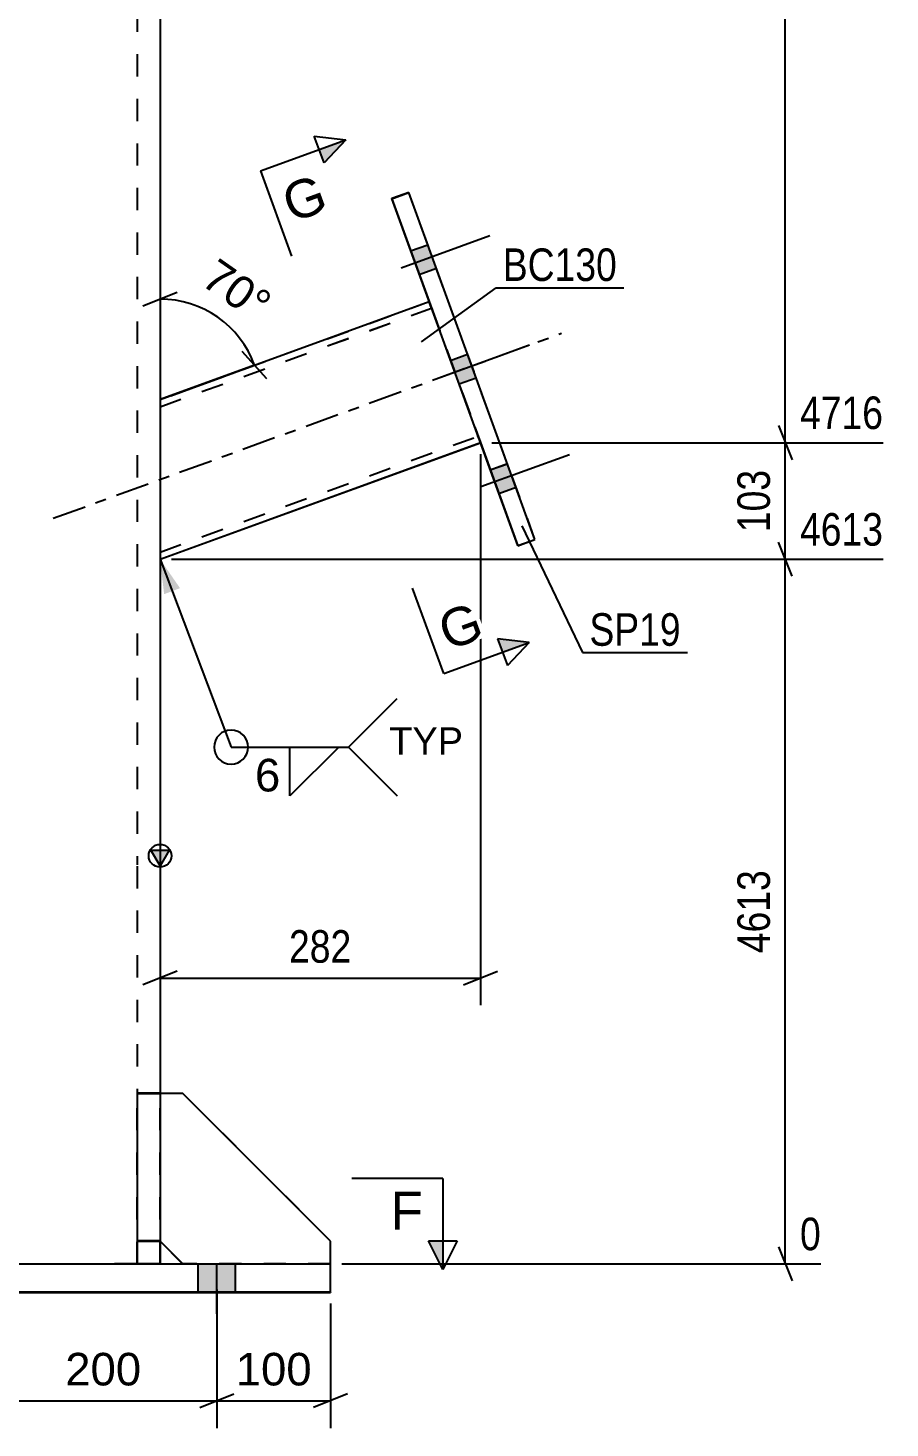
# Model space of a CAD drawing. Header units: millimetres. Extents: x -118 to 476, y -181 to 239.
# Drawn here: x 234.7 to 310.6, y -14.4 to 108.8 of the extents above; entities that cross this region are included whole.
import ezdxf

# ---------------------------------------------------------------- set-up
doc = ezdxf.new("R2010")
doc.units = ezdxf.units.MM
doc.linetypes.add('DXK_LINE_DOT2', pattern=[3.9198, 1.9599, -1.9599])
doc.linetypes.add('DXK_LINE_DOT3', pattern=[5.9187, 2.979, -0.9799, 0.9799, -0.9799])
doc.styles.add('Arial', font='ARIAL.TTF', dxfattribs={"height": 0.2})
doc.styles.add('Arial Narrow', font='ARIALN.TTF', dxfattribs={"height": 0.2})

# ---------------------------------------------------------------- blocks, each defined once
blk = doc.blocks.new('Part-284858552-2546 - 2501')
at = {"linetype": 'Continuous'}
blk.add_hatch(color=2, dxfattribs=at).paths.add_polyline_path([(246.35, 35.01), (245.55, 36.41), (247.15, 36.41)])
at = {"color": 7, "linetype": 'DXK_LINE_DOT2'}
for p, q in [((244.35, 114.28), (244.35, 35.1)), ((244.35, 35), (244.35, 0)), ((246.35, 15), (246.35, 0)), ((200.35, 0), (242.35, 0)), ((200.35, 0), (242.35, 0)), ((242.35, 0), (243.11, 0)), ((243.88, 0), (242.35, 0)), ((243.11, 0), (243.76, 0)), ((243.76, 0), (244.2, 0)), ((245.18, 0), (243.88, 0)), ((244.2, 0), (244.35, 0)), ((244.35, 0), (244.35, 0)), ((246.05, 0), (245.18, 0)), ((246.35, 0), (246.05, 0)), ((246.35, 0), (246.35, 0)), ((200.35, 0), (242.35, 0)), ((200.35, 0), (242.35, 0)), ((243.11, 0), (242.35, 0)), ((242.35, 0), (243.88, 0)), ((243.76, 0), (243.11, 0)), ((244.2, 0), (243.76, 0)), ((243.88, 0), (245.18, 0)), ((244.35, 0), (244.2, 0)), ((245.18, 0), (246.05, 0)), ((246.05, 0), (246.35, 0))]:
    blk.add_line(p, q, dxfattribs=at)
at = {"color": 2, "linetype": 'Continuous'}
for p, q in [((246.35, 114.28), (246.35, 35.1)), ((246.35, 35.01), (245.55, 36.41)), ((245.55, 36.41), (247.15, 36.41)), ((247.15, 36.41), (246.35, 35.01)), ((246.35, 35), (246.35, 15))]:
    blk.add_line(p, q, dxfattribs=at)
blk.add_circle((246.35, 35.91), 1, dxfattribs=at)
blk = doc.blocks.new('Bolt-284858552-2535 - 2501')
at = {"linetype": 'Continuous'}
for points in [[(189.7, -2.49), (193, -2.49), (193, 0.01), (189.7, 0.01)], [(189.7, -2.5), (193, -2.5), (193, 0), (189.7, 0)], [(209.7, -2.49), (213, -2.49), (213, 0.01), (209.7, 0.01)], [(229.7, -2.49), (233, -2.49), (233, 0.01), (229.7, 0.01)], [(249.7, -2.49), (253, -2.49), (253, 0.01), (249.7, 0.01)], [(249.7, -2.5), (253, -2.5), (253, 0), (249.7, 0)], [(189.7, -2.5), (193, -2.5), (193, 0), (189.7, 0)], [(189.7, -2.51), (193, -2.51), (193, -0.01), (189.7, -0.01)], [(209.7, -2.51), (213, -2.51), (213, -0.01), (209.7, -0.01)], [(229.7, -2.51), (233, -2.51), (233, -0.01), (229.7, -0.01)], [(249.7, -2.5), (253, -2.5), (253, 0), (249.7, 0)], [(249.7, -2.51), (253, -2.51), (253, -0.01), (249.7, -0.01)]]:
    blk.add_hatch(color=1, dxfattribs=at).paths.add_polyline_path(points)
at = {"color": 1, "linetype": 'Continuous'}
for p, q in [((189.7, -2.49), (189.7, 0.01)), ((189.7, -2.5), (189.7, 0)), ((191.35, -4.39), (191.35, 0.01)), ((191.35, -4.4), (191.35, 0)), ((193, -2.49), (193, 0.01)), ((193, -2.5), (193, 0)), ((209.7, -2.49), (209.7, 0.01)), ((211.35, -4.39), (211.35, 0.01)), ((213, -2.49), (213, 0.01)), ((229.7, -2.49), (229.7, 0.01)), ((231.35, -4.39), (231.35, 0.01)), ((233, -2.49), (233, 0.01)), ((249.7, -2.49), (249.7, 0.01)), ((249.7, -2.5), (249.7, 0)), ((251.35, -4.39), (251.35, 0.01)), ((251.35, -4.4), (251.35, 0)), ((253, -2.49), (253, 0.01)), ((253, -2.5), (253, 0)), ((189.7, -2.5), (189.7, 0)), ((189.7, -2.51), (189.7, -0.01)), ((191.35, -4.4), (191.35, 0)), ((191.35, -4.41), (191.35, -0.01)), ((193, -2.5), (193, 0)), ((193, -2.51), (193, -0.01)), ((209.7, -2.51), (209.7, -0.01)), ((211.35, -4.41), (211.35, -0.01)), ((213, -2.51), (213, -0.01)), ((229.7, -2.51), (229.7, -0.01)), ((231.35, -4.41), (231.35, -0.01)), ((233, -2.51), (233, -0.01)), ((249.7, -2.5), (249.7, 0)), ((249.7, -2.51), (249.7, -0.01)), ((251.35, -4.4), (251.35, 0)), ((251.35, -4.41), (251.35, -0.01)), ((253, -2.5), (253, 0)), ((253, -2.51), (253, -0.01))]:
    blk.add_line(p, q, dxfattribs=at)
blk = doc.blocks.new('Bolt-284858552-2536 - 2501')
at = {"linetype": 'Continuous'}
for points in [[(270.66, 87.61), (269.9, 89.68), (268.4, 89.13), (269.15, 87.07)], [(270.66, 87.61), (269.9, 89.68), (268.4, 89.13), (269.15, 87.07)], [(270.66, 87.61), (269.9, 89.68), (268.4, 89.13), (269.15, 87.06)], [(274.16, 77.98), (273.41, 80.05), (271.91, 79.5), (272.66, 77.44)], [(274.16, 77.98), (273.41, 80.05), (271.91, 79.5), (272.66, 77.43)], [(277.67, 68.35), (276.92, 70.42), (275.41, 69.87), (276.16, 67.8)], [(277.67, 68.35), (276.92, 70.42), (275.41, 69.87), (276.16, 67.8)], [(277.67, 68.35), (276.92, 70.41), (275.41, 69.87), (276.16, 67.8)]]:
    blk.add_hatch(color=1, dxfattribs=at).paths.add_polyline_path(points)
at = {"color": 1, "linetype": 'Continuous'}
for p, q in [((267.56, 87.66), (275.36, 90.5)), ((267.56, 87.65), (275.36, 90.49)), ((267.56, 87.65), (275.36, 90.49)), ((268.4, 89.13), (269.9, 89.68)), ((268.4, 89.13), (269.9, 89.68)), ((268.4, 89.13), (269.9, 89.68)), ((269.15, 87.07), (270.66, 87.61)), ((269.15, 87.07), (270.66, 87.61)), ((269.15, 87.06), (270.66, 87.61)), ((271.06, 78.02), (278.86, 80.86)), ((271.06, 78.02), (278.86, 80.86)), ((271.91, 79.5), (273.41, 80.05)), ((271.91, 79.5), (273.41, 80.05)), ((272.66, 77.44), (274.16, 77.98)), ((272.66, 77.43), (274.16, 77.98)), ((274.57, 68.39), (282.37, 71.23)), ((274.57, 68.39), (282.37, 71.23)), ((274.57, 68.39), (282.37, 71.23)), ((275.41, 69.87), (276.92, 70.42)), ((275.41, 69.87), (276.92, 70.42)), ((275.41, 69.87), (276.92, 70.41)), ((276.16, 67.8), (277.67, 68.35)), ((276.16, 67.8), (277.67, 68.35)), ((276.16, 67.8), (277.67, 68.35))]:
    blk.add_line(p, q, dxfattribs=at)
blk = doc.blocks.new('Part-284858552-2551 - 2501')
at = {"color": 2, "linetype": 'Continuous'}
for p, q in [((181.35, -2.51), (181.35, 0.01)), ((181.35, 0.01), (261.35, 0.01)), ((261.35, -2.51), (261.35, 0.01)), ((181.35, -2.49), (181.35, -2.51)), ((261.35, -2.49), (181.35, -2.49)), ((181.35, -2.51), (261.35, -2.51)), ((261.35, -2.49), (261.35, -2.51))]:
    blk.add_line(p, q, dxfattribs=at)
at = {"color": 7, "linetype": 'DXK_LINE_DOT2'}
blk.add_line((181.35, -0.01), (261.35, -0.01), dxfattribs=at)
blk = doc.blocks.new('Part-284858552-2554 - 2501')
at = {"color": 7, "linetype": 'DXK_LINE_DOT2'}
for p, q in [((244.35, -0.01), (244.35, 15)), ((246.35, 15), (244.35, 15)), ((246.35, 15), (244.35, 15)), ((246.35, -0.01), (246.35, 15)), ((246.35, 2), (244.35, 2)), ((246.35, 1.99), (244.35, 1.99)), ((244.35, 0), (244.35, -0.01)), ((244.35, 0), (246.35, 0)), ((244.35, -0.01), (246.35, -0.01)), ((246.35, 0), (246.35, -0.01))]:
    blk.add_line(p, q, dxfattribs=at)
blk = doc.blocks.new('Part-284858552-2555 - 2501')
at = {"color": 2, "linetype": 'Continuous'}
for p, q in [((248.35, 15), (246.35, 15)), ((261.35, 2), (248.35, 15)), ((248.35, 15), (248.35, 15)), ((248.35, 0.01), (246.35, 2)), ((261.35, 0.01), (261.35, 2))]:
    blk.add_line(p, q, dxfattribs=at)
at = {"color": 7, "linetype": 'DXK_LINE_DOT2'}
for p, q in [((246.35, 15), (246.35, 2)), ((248.35, 15), (246.35, 15)), ((248.35, 15), (261.35, 2)), ((248.35, 0), (246.35, 2)), ((248.35, 0), (248.35, 0.01)), ((248.35, 0), (261.35, 0)), ((248.35, 0), (248.35, 0)), ((261.35, 0), (248.35, 0)), ((261.35, 0), (261.35, 0.01)), ((261.35, 0.01), (261.35, 0)), ((261.35, 0), (261.35, 0))]:
    blk.add_line(p, q, dxfattribs=at)
blk = doc.blocks.new('Part-284858552-2565 - 2501')
at = {"color": 2, "linetype": 'Continuous'}
for p, q in [((268.23, 94.29), (266.73, 93.74)), ((266.73, 93.73), (266.73, 93.74)), ((277.84, 63.2), (266.73, 93.74)), ((266.73, 93.73), (266.73, 93.73)), ((266.73, 93.73), (270.02, 84.67)), ((279.34, 63.75), (268.23, 94.29)), ((274.54, 72.27), (277.84, 63.19)), ((277.84, 63.2), (279.34, 63.75)), ((277.84, 63.19), (279.34, 63.74)), ((277.84, 63.19), (277.84, 63.2)), ((279.34, 63.74), (279.34, 63.75)), ((279.34, 63.74), (279.34, 63.75))]:
    blk.add_line(p, q, dxfattribs=at)
at = {"color": 7, "linetype": 'DXK_LINE_DOT2'}
for p, q in [((266.73, 93.73), (268.23, 94.28)), ((268.23, 94.28), (268.23, 94.29)), ((279.34, 63.75), (268.23, 94.28)), ((270.02, 84.67), (274.54, 72.27))]:
    blk.add_line(p, q, dxfattribs=at)
blk = doc.blocks.new('Part-284858552-2602 - 2501')
at = {"color": 2, "linetype": 'Continuous'}
for p, q in [((244.35, 15.01), (244.35, 15)), ((246.35, 15.01), (244.35, 15.01)), ((244.35, 15.01), (244.35, 0.01)), ((246.35, 15), (246.35, 15.01)), ((246.35, 15.01), (246.35, 0.01)), ((246.35, 2.01), (244.35, 2.01)), ((244.35, 0.01), (246.35, 0.01))]:
    blk.add_line(p, q, dxfattribs=at)
at = {"color": 7, "linetype": 'DXK_LINE_DOT2'}
for p, q in [((244.35, 15), (246.35, 15)), ((244.35, 2.01), (244.35, 0.01)), ((244.35, 2), (246.35, 2)), ((246.35, 2.01), (246.35, 0.01)), ((246.35, 0.01), (244.35, 0.01)), ((244.35, 0.01), (244.35, 0.01)), ((246.35, 0.01), (246.35, 0.01))]:
    blk.add_line(p, q, dxfattribs=at)
blk = doc.blocks.new('Part-284858552-2603 - 2501')
at = {"color": 7, "linetype": 'DXK_LINE_DOT2'}
for p, q in [((248.35, 15), (246.35, 15)), ((246.35, 15), (246.35, 2)), ((248.35, 15), (246.35, 15)), ((261.35, 2), (248.35, 15)), ((248.35, 15), (248.35, 15)), ((248.35, 15), (261.35, 2)), ((248.35, 0), (246.35, 2)), ((261.35, 0), (261.35, 2)), ((248.35, 0), (248.34, 0.01)), ((261.35, 0), (261.35, 0.01)), ((248.35, 0), (261.35, 0)), ((248.35, 0), (248.35, 0)), ((248.35, 0), (261.35, 0))]:
    blk.add_line(p, q, dxfattribs=at)
at = {"color": 2, "linetype": 'Continuous'}
blk.add_line((248.34, 0.01), (246.35, 2), dxfattribs=at)
blk = doc.blocks.new('Part-284858552-2608 - 2501')
at = {"color": 2, "linetype": 'Continuous'}
for p, q in [((246.35, 76.05), (270.03, 84.67)), ((246.35, 62.01), (274.54, 72.27)), ((246.35, 62), (274.54, 72.26))]:
    blk.add_line(p, q, dxfattribs=at)
at = {"color": 7, "linetype": 'DXK_LINE_DOT2'}
for p, q in [((246.35, 76.05), (270.03, 84.67)), ((246.35, 75.41), (270.23, 84.11)), ((246.35, 75.41), (270.23, 84.1)), ((270.03, 84.67), (270.03, 84.67)), ((270.03, 84.67), (270.06, 84.58)), ((270.06, 84.58), (270.03, 84.67)), ((270.06, 84.58), (270.15, 84.34)), ((270.15, 84.34), (270.06, 84.58)), ((270.15, 84.34), (270.28, 83.97)), ((270.23, 84.1), (270.15, 84.34)), ((270.23, 84.11), (270.23, 84.1)), ((270.25, 84.06), (270.23, 84.11)), ((270.23, 84.1), (274.32, 72.87)), ((270.23, 84.1), (270.25, 84.06)), ((270.29, 83.94), (270.25, 84.06)), ((270.25, 84.06), (270.29, 83.94)), ((270.28, 83.97), (274.29, 72.96)), ((270.29, 83.94), (274.21, 73.18)), ((270.29, 83.94), (274.27, 72.99)), ((246.35, 76.05), (246.35, 62)), ((246.35, 62.64), (274.33, 72.83)), ((246.35, 62.64), (274.33, 72.83)), ((274.27, 73), (274.21, 73.18)), ((274.32, 72.87), (274.27, 73)), ((274.27, 72.99), (274.32, 72.87)), ((274.29, 72.96), (274.42, 72.6)), ((274.32, 72.87), (274.33, 72.83)), ((274.33, 72.83), (274.32, 72.87)), ((274.42, 72.59), (274.32, 72.87)), ((274.33, 72.83), (274.33, 72.83)), ((274.42, 72.6), (274.51, 72.35)), ((274.51, 72.35), (274.42, 72.59)), ((274.51, 72.35), (274.54, 72.27)), ((274.54, 72.26), (274.51, 72.35)), ((274.54, 72.27), (274.54, 72.26))]:
    blk.add_line(p, q, dxfattribs=at)
at = {"color": 7, "linetype": 'DXK_LINE_DOT3'}
blk.add_line((236.95, 65.61), (281.68, 81.89), dxfattribs=at)
blk = doc.blocks.new('StraightDimension-284858552-2665 - 2501')
at = {"color": 7, "linetype": 'Continuous'}
for p, q in [((251.35, -2.25), (251.35, -14.45)), ((261.35, -3.49), (261.35, -14.45)), ((249.85, -12.65), (252.85, -11.45)), ((251.35, -12.05), (261.35, -12.05)), ((262.85, -11.45), (259.85, -12.65))]:
    blk.add_line(p, q, dxfattribs=at)
at = {"color": 0}
blk.add_wipeout([(260.28, -11.3), (260.28, -7.1), (252.41, -7.1), (252.41, -11.3)], dxfattribs=at)
at = {"color": 3, "style": 'Arial'}
blk.add_text('100', height=2.865, dxfattribs=at).set_placement((253.01, -10.7))
blk = doc.blocks.new('StraightDimension-284858552-2661 - 2501')
at = {"color": 7, "linetype": 'Continuous'}
for p, q in [((251.35, -2.25), (251.35, -14.45)), ((231.35, -4.25), (231.35, -14.45)), ((232.85, -11.45), (229.85, -12.65)), ((231.35, -12.05), (251.35, -12.05)), ((249.85, -12.65), (252.85, -11.45))]:
    blk.add_line(p, q, dxfattribs=at)
at = {"color": 0}
blk.add_wipeout([(245.28, -11.3), (245.28, -7.1), (237.41, -7.1), (237.41, -11.3)], dxfattribs=at)
at = {"color": 3, "style": 'Arial'}
blk.add_text('200', height=2.865, dxfattribs=at).set_placement((238.01, -10.7))
blk = doc.blocks.new('StraightDimension-284858552-2826 - 2501')
at = {"color": 7, "linetype": 'Continuous'}
for p, q in [((301.96, 157.33), (300.76, 160.33)), ((247.35, 158.83), (309.98, 158.83)), ((301.36, 72.26), (301.36, 158.83)), ((300.76, 73.76), (301.96, 70.76)), ((275.54, 72.26), (309.98, 72.26))]:
    blk.add_line(p, q, dxfattribs=at)
at = {"color": 0}
blk.add_wipeout([(300.61, 119.8), (296.41, 119.8), (296.41, 111.29), (300.61, 111.29)], dxfattribs=at)
at = {"color": 3, "style": 'Arial Narrow'}
blk.add_text('3263', height=2.863, rotation=90.0002, dxfattribs=at).set_placement((300.01, 111.89))
at = {"color": 0, "linetype": 'Continuous'}
blk.add_wipeout([(310.58, 159.43), (310.58, 163.63), (302.06, 163.63), (302.06, 159.43)], dxfattribs=at)
at = {"color": 3, "linetype": 'Continuous', "style": 'Arial Narrow'}
blk.add_text('7978', height=2.863, dxfattribs=at).set_placement((302.66, 160.03))
blk = doc.blocks.new('StraightDimension-284858552-2834 - 2501')
at = {"color": 7, "linetype": 'Continuous'}
for p, q in [((300.76, 73.76), (301.96, 70.76)), ((275.54, 72.26), (309.98, 72.26)), ((301.36, 62), (301.36, 72.26)), ((301.96, 60.5), (300.76, 63.5)), ((247.35, 62), (309.98, 62))]:
    blk.add_line(p, q, dxfattribs=at)
at = {"color": 0, "linetype": 'Continuous'}
blk.add_wipeout([(310.58, 72.86), (310.58, 77.06), (302.06, 77.06), (302.06, 72.86)], dxfattribs=at)
at = {"color": 0}
blk.add_wipeout([(300.61, 70.48), (296.41, 70.48), (296.41, 63.79), (300.61, 63.79)], dxfattribs=at)
at = {"color": 3, "linetype": 'Continuous', "style": 'Arial Narrow'}
blk.add_text('4716', height=2.863, dxfattribs=at).set_placement((302.66, 73.46))
at = {"color": 3, "style": 'Arial Narrow'}
blk.add_text('103', height=2.863, rotation=90.0002, dxfattribs=at).set_placement((300.01, 64.39))
blk = doc.blocks.new('StraightDimension-284858552-2842 - 2501')
at = {"color": 7, "linetype": 'Continuous'}
for p, q in [((301.96, 60.5), (300.76, 63.5)), ((247.35, 62), (309.98, 62)), ((301.36, 0), (301.36, 62)), ((300.76, 1.5), (301.96, -1.5)), ((262.35, 0), (304.49, 0))]:
    blk.add_line(p, q, dxfattribs=at)
at = {"color": 0}
blk.add_wipeout([(300.61, 35.26), (296.41, 35.26), (296.41, 26.74), (300.61, 26.74)], dxfattribs=at)
at = {"color": 3, "style": 'Arial Narrow'}
blk.add_text('4613', height=2.863, rotation=90.0002, dxfattribs=at).set_placement((300.01, 27.34))
at = {"color": 0, "linetype": 'Continuous'}
for points in [[(310.58, 62.6), (310.58, 66.8), (302.06, 66.8), (302.06, 62.6)], [(305.09, 0.6), (305.09, 4.8), (302.06, 4.8), (302.06, 0.6)]]:
    blk.add_wipeout(points, dxfattribs=at)
at = {"color": 3, "linetype": 'Continuous', "style": 'Arial Narrow'}
for s, height, p in [('4613', 2.863, (302.66, 63.2)), ('0', 2.86, (302.66, 1.2))]:
    blk.add_text(s, height=height, dxfattribs=at).set_placement(p)
blk = doc.blocks.new('StraightDimension-284858552-2849 - 2501')
at = {"color": 7, "linetype": 'Continuous'}
for p, q in [((274.54, 71.26), (274.54, 22.75)), ((246.35, 61), (246.35, 22.75)), ((247.85, 25.75), (244.85, 24.55)), ((246.35, 25.15), (274.54, 25.15)), ((273.04, 24.55), (276.04, 25.75))]:
    blk.add_line(p, q, dxfattribs=at)
at = {"color": 0}
blk.add_wipeout([(263.79, 25.9), (263.79, 30.1), (257.1, 30.1), (257.1, 25.9)], dxfattribs=at)
at = {"color": 3, "style": 'Arial Narrow'}
blk.add_text('282', height=2.863, dxfattribs=at).set_placement((257.7, 26.5))
blk = doc.blocks.new('AngleDimension-284858552-6252 - 2501')
at = {"color": 7, "linetype": 'Continuous'}
for p, q in [((244.85, 84.3), (247.85, 85.5)), ((246.35, 84.9), (246.35, 76.05)), ((255.74, 77.88), (253.59, 80.28)), ((254.66, 79.08), (246.35, 76.05)), ((247.29, 76.39), (254.66, 79.08))]:
    blk.add_line(p, q, dxfattribs=at)
blk.add_arc((246.35, 76.05), 8.85, 20, 90, dxfattribs=at)
at = {"color": 0}
blk.add_wipeout([(254.91, 81.96), (257.32, 85.4), (251.38, 89.56), (248.97, 86.12)], dxfattribs=at)
at = {"color": 3, "style": 'Arial'}
blk.add_text('70°', height=2.865, rotation=-35.002, dxfattribs=at).set_placement((249.81, 86.26))
blk = doc.blocks.new('WeldMark-284858552-2883 - 2501')
at = {"linetype": 'Continuous'}
blk.add_hatch(color=30, dxfattribs=at).paths.add_polyline_path([(246.71, 58.93), (246.35, 62), (248.11, 59.46)])
at = {"color": 30, "linetype": 'Continuous'}
for p, q in [((246.35, 62), (252.6, 45.47)), ((252.6, 45.47), (262.92, 45.47))]:
    blk.add_line(p, q, dxfattribs=at)
at = {"color": 3, "linetype": 'Continuous'}
for p, q in [((262.92, 45.47), (267.21, 49.75)), ((257.78, 45.47), (262.07, 45.47)), ((262.07, 45.47), (257.78, 41.18)), ((257.78, 41.18), (257.78, 45.47)), ((262.92, 45.47), (267.21, 41.18))]:
    blk.add_line(p, q, dxfattribs=at)
blk.add_arc((252.6, 45.47), 1.5, 90, 270, dxfattribs=at)
at = {"color": 0}
blk.add_wipeout([(257.12, 41.37), (257.12, 44.77), (254.5, 44.77), (254.5, 41.37)], dxfattribs=at)
at = {"color": 3, "linetype": 'Continuous'}
blk.add_arc((252.6, 45.47), 1.5, 270, 90, dxfattribs=at)
at = {"color": 3, "style": 'Arial'}
blk.add_text('6', height=2.87, dxfattribs=at).set_placement((254.7, 41.57))
at = {"color": 0, "linetype": 'Continuous'}
blk.add_wipeout([(273, 44.82), (273, 47.32), (266.52, 47.32), (266.52, 44.82)], dxfattribs=at)
blk.add_wipeout([(273, 44.82), (273, 47.32), (266.52, 47.32), (266.52, 44.82)], dxfattribs=at)
at = {"color": 3, "linetype": 'Continuous', "style": 'Arial'}
blk.add_text('TYP', height=2.388, dxfattribs=at).set_placement((266.52, 44.82))
blk = doc.blocks.new('SectionMark-284858552-2873 - 2501')
at = {"linetype": 'Continuous'}
for points in [[(260.78, 96.88), (260.35, 98.06), (262.7, 98.91)], [(276.48, 53.83), (276.05, 55), (278.83, 54.68)]]:
    blk.add_hatch(color=6, dxfattribs=at).paths.add_polyline_path(points)
at = {"color": 6, "linetype": 'Continuous'}
for p, q in [((260.78, 96.88), (259.92, 99.23)), ((259.92, 99.23), (262.7, 98.91)), ((262.7, 98.91), (260.78, 96.88)), ((278.83, 54.68), (276.05, 55)), ((276.05, 55), (276.91, 52.65)), ((278.83, 54.68), (276.91, 52.65))]:
    blk.add_line(p, q, dxfattribs=at)
at = {"color": 0, "linetype": 'Continuous'}
for points in [[(261.33, 92.83), (260.13, 96.11), (256.72, 94.87), (257.92, 91.58)], [(275.06, 55.17), (273.87, 58.46), (270.46, 57.22), (271.65, 53.93)]]:
    blk.add_wipeout(points, dxfattribs=at)
at = {"color": 6, "linetype": 'Continuous'}
for p, q in [((255.18, 96.17), (262.7, 98.91)), ((255.18, 96.17), (257.92, 88.66)), ((271.32, 51.94), (268.57, 59.46)), ((271.32, 51.94), (278.83, 54.68))]:
    blk.add_line(p, q, dxfattribs=at)
at = {"color": 3, "linetype": 'Continuous', "style": 'Arial'}
for p in [(257.92, 91.58), (271.65, 53.93)]:
    blk.add_text('G', height=3.34, rotation=20.0421, dxfattribs=at).set_placement(p)
blk = doc.blocks.new('SectionMark-284858552-2871 - 2501')
at = {"linetype": 'Continuous'}
for points in [[(171.78, 2.01), (173.03, 2.01), (171.78, -0.49)], [(269.98, 2.01), (271.23, 2.01), (271.23, -0.49)]]:
    blk.add_hatch(color=6, dxfattribs=at).paths.add_polyline_path(points)
at = {"color": 6, "linetype": 'Continuous'}
for p, q in [((171.78, 7.51), (179.78, 7.51)), ((171.78, 7.51), (171.78, -0.49)), ((271.23, 7.51), (263.23, 7.51)), ((271.23, 7.51), (271.23, -0.49)), ((171.78, -0.49), (170.53, 2.01)), ((173.03, 2.01), (170.53, 2.01)), ((171.78, -0.49), (173.03, 2.01)), ((269.98, 2.01), (272.48, 2.01)), ((271.23, -0.49), (269.98, 2.01)), ((272.48, 2.01), (271.23, -0.49))]:
    blk.add_line(p, q, dxfattribs=at)
at = {"color": 0, "linetype": 'Continuous'}
for points in [[(176.38, 3.01), (176.38, 6.51), (173.53, 6.51), (173.53, 3.01)], [(269.48, 3.01), (269.48, 6.51), (266.63, 6.51), (266.63, 3.01)]]:
    blk.add_wipeout(points, dxfattribs=at)
at = {"color": 3, "linetype": 'Continuous', "style": 'Arial'}
for p in [(173.53, 3.01), (266.63, 3.01)]:
    blk.add_text('F', height=3.34, dxfattribs=at).set_placement(p)
blk = doc.blocks.new('Mark-284858552-2604 - 2501')
at = {"color": 0}
blk.add_wipeout([(286.56, 86.49), (286.56, 89.49), (276.51, 89.49), (276.51, 86.49)], dxfattribs=at)
blk.add_wipeout([(286.56, 86.49), (286.56, 89.49), (276.51, 89.49), (276.51, 86.49)], dxfattribs=at)
at = {"color": 30, "linetype": 'Continuous'}
for p, q in [((269.35, 81.14), (275.91, 85.89)), ((275.91, 85.89), (287.16, 85.89))]:
    blk.add_line(p, q, dxfattribs=at)
at = {"color": 3, "style": 'Arial Narrow'}
blk.add_text('BC130', height=2.863, dxfattribs=at).set_placement((276.51, 86.49))
blk = doc.blocks.new('Mark-284858552-2561 - 2501')
at = {"color": 0}
blk.add_wipeout([(292.17, 54.39), (292.17, 57.39), (284.13, 57.39), (284.13, 54.39)], dxfattribs=at)
blk.add_wipeout([(292.17, 54.39), (292.17, 57.39), (284.13, 57.39), (284.13, 54.39)], dxfattribs=at)
at = {"color": 30, "linetype": 'Continuous'}
for p, q in [((278.17, 64.94), (283.53, 53.79)), ((283.53, 53.79), (292.77, 53.79))]:
    blk.add_line(p, q, dxfattribs=at)
at = {"color": 3, "style": 'Arial Narrow'}
blk.add_text('SP19', height=2.863, dxfattribs=at).set_placement((284.13, 54.39))

msp = doc.modelspace()

# ---------------------------------------------------------------- block references
for name in ['Part-284858552-2546 - 2501', 'Part-284858552-2565 - 2501', 'Bolt-284858552-2536 - 2501', 'Part-284858552-2608 - 2501', 'Part-284858552-2602 - 2501', 'Part-284858552-2554 - 2501', 'Part-284858552-2555 - 2501', 'Part-284858552-2603 - 2501', 'Part-284858552-2551 - 2501', 'Bolt-284858552-2535 - 2501']:
    msp.add_blockref(name, (0, 0))

# ---------------------------------------------------------------- next in the draw order: block references
for name in ['StraightDimension-284858552-2826 - 2501', 'StraightDimension-284858552-2665 - 2501']:
    msp.add_blockref(name, (0, 0))

# ---------------------------------------------------------------- next in the draw order: block references
for name in ['StraightDimension-284858552-2834 - 2501', 'StraightDimension-284858552-2661 - 2501']:
    msp.add_blockref(name, (0, 0))

# ---------------------------------------------------------------- next in the draw order: block references
for name in ['AngleDimension-284858552-6252 - 2501', 'StraightDimension-284858552-2842 - 2501']:
    msp.add_blockref(name, (0, 0))

# ---------------------------------------------------------------- next in the draw order: block references
for name in ['StraightDimension-284858552-2849 - 2501', 'SectionMark-284858552-2871 - 2501']:
    msp.add_blockref(name, (0, 0))

# ---------------------------------------------------------------- next in the draw order: block references
msp.add_blockref('WeldMark-284858552-2883 - 2501', (0, 0))

# ---------------------------------------------------------------- next in the draw order: block references
msp.add_blockref('SectionMark-284858552-2873 - 2501', (0, 0))

# ---------------------------------------------------------------- next in the draw order: block references
for name in ['Mark-284858552-2604 - 2501', 'Mark-284858552-2561 - 2501']:
    msp.add_blockref(name, (0, 0))

doc.saveas('drawing.dxf')
